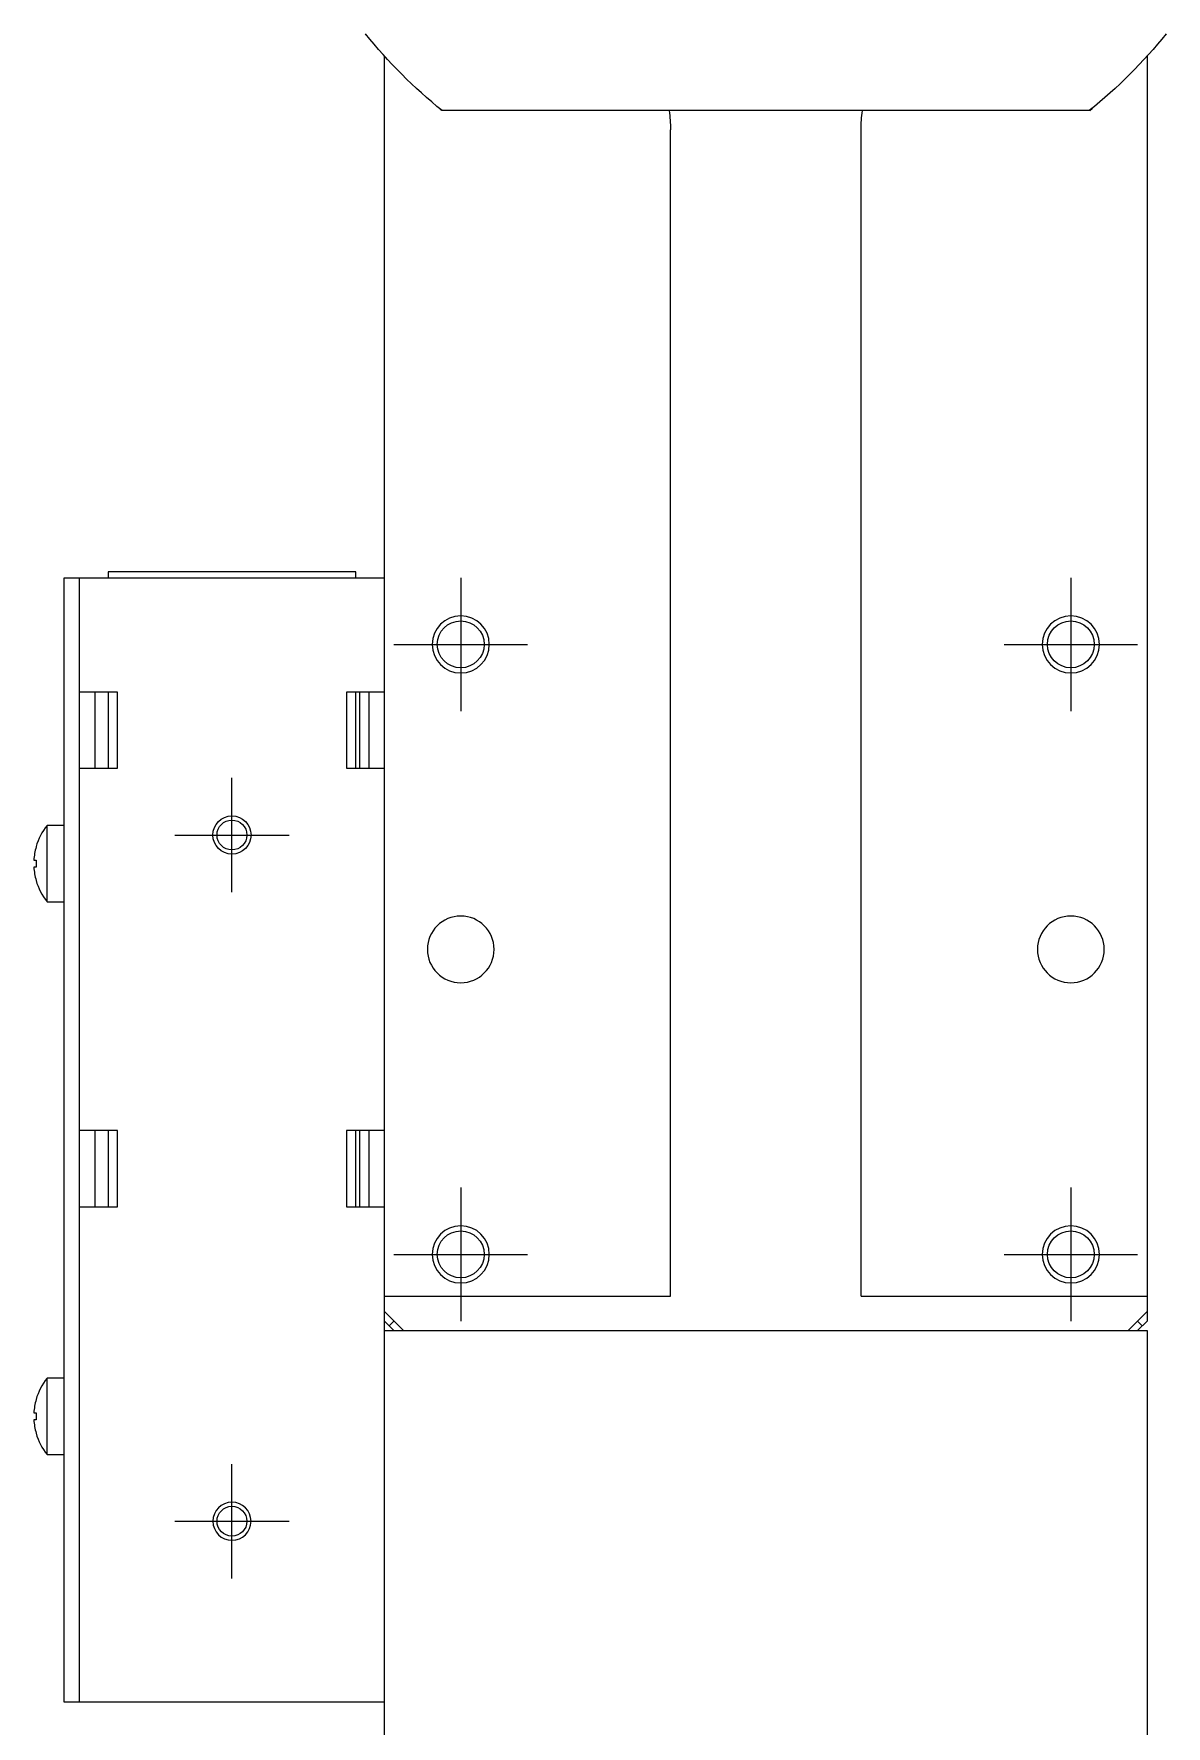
# Model space of a CAD drawing. Extents: x 0 to 1550, y -8 to 1198.
# Drawn here: x 666.2 to 725.5, y 1050.9 to 1139.7 of the extents above; entities that cross this region are included whole.
import ezdxf

# ---------------------------------------------------------------- set-up
doc = ezdxf.new("R2010")
doc.units = 0
doc.header["$LTSCALE"] = 0.5
doc.linetypes.add('CENTER', pattern=[50.8, 31.75, -6.35, 6.35, -6.35])
for name, color, linetype in [('MSM_CENTER', 1, 'CENTER'), ('MSM_CONTINUOUS', 7, 'CONTINUOUS'), ('MSM_NARROW', 5, 'CONTINUOUS')]:
    doc.layers.add(name, color=color, linetype=linetype)

msp = doc.modelspace()

# ---------------------------------------------------------------- linework, layer by layer
at = {"layer": 'MSM_CENTER'}
for p, q in [((688.543, 1111.149), (688.543, 1104.149)), ((720.543, 1111.149), (720.543, 1104.149)), ((685.043, 1107.649), (692.043, 1107.649)), ((717.043, 1107.649), (724.043, 1107.649)), ((676.543, 1094.649), (676.543, 1100.649)), ((673.543, 1097.649), (679.543, 1097.649)), ((688.543, 1079.149), (688.543, 1072.149)), ((720.543, 1079.149), (720.543, 1072.149)), ((685.043, 1075.649), (692.043, 1075.649)), ((717.043, 1075.649), (724.043, 1075.649)), ((676.543, 1058.649), (676.543, 1064.649)), ((673.543, 1061.649), (679.543, 1061.649))]:
    msp.add_line(p, q, dxfattribs=at)
at = {"layer": 'MSM_CONTINUOUS'}
for p, q in [((683.543, 1139.649), (683.672, 1139.52)), ((725.414, 1139.52), (725.543, 1139.649)), ((684.543, 1034.149), (684.543, 1138.51)), ((724.543, 1138.51), (724.543, 1072.149)), ((687.414, 1135.778), (687.543, 1135.649)), ((721.513, 1135.649), (687.572, 1135.649)), ((721.543, 1135.649), (721.672, 1135.778)), ((699.543, 1073.448), (699.543, 1134.649)), ((709.543, 1073.448), (709.543, 1134.649)), ((667.743, 1111.149), (684.543, 1111.149)), ((667.743, 1052.149), (667.743, 1111.149)), ((668.543, 1052.149), (668.543, 1111.149)), ((670.043, 1111.449), (670.043, 1111.149)), ((683.043, 1111.449), (670.043, 1111.449)), ((683.043, 1111.149), (683.043, 1111.449)), ((670.543, 1105.149), (668.543, 1105.149)), ((669.343, 1105.149), (669.343, 1101.149)), ((670.043, 1105.149), (670.043, 1101.149)), ((670.543, 1101.149), (670.543, 1105.149)), ((684.543, 1105.149), (682.543, 1105.149)), ((682.543, 1105.149), (682.543, 1101.149)), ((683.043, 1101.149), (683.043, 1105.149)), ((683.243, 1101.149), (683.243, 1105.149)), ((683.743, 1104.202), (683.743, 1105.149)), ((683.743, 1102.095), (683.743, 1104.202)), ((683.743, 1101.149), (683.743, 1102.095)), ((668.543, 1101.149), (670.543, 1101.149)), ((682.543, 1101.149), (684.543, 1101.149)), ((666.845, 1094.149), (666.845, 1098.149)), ((667.743, 1098.149), (666.845, 1098.149)), ((666.269, 1097.037), (666.273, 1097.035)), ((666.153, 1096.329), (666.273, 1096.329)), ((666.273, 1095.969), (666.153, 1095.969)), ((666.273, 1095.262), (666.269, 1095.26)), ((666.845, 1094.149), (667.743, 1094.149)), ((670.543, 1082.149), (668.543, 1082.149)), ((669.343, 1082.149), (669.343, 1078.149)), ((670.043, 1082.149), (670.043, 1078.149)), ((670.543, 1078.149), (670.543, 1082.149)), ((684.543, 1082.149), (682.543, 1082.149)), ((682.543, 1082.149), (682.543, 1078.149)), ((683.043, 1078.149), (683.043, 1082.149)), ((683.243, 1078.149), (683.243, 1082.149)), ((683.743, 1081.202), (683.743, 1082.149)), ((683.743, 1079.095), (683.743, 1081.202)), ((683.743, 1078.149), (683.743, 1079.095)), ((668.543, 1078.149), (670.543, 1078.149)), ((682.543, 1078.149), (684.543, 1078.149)), ((684.543, 1073.448), (699.543, 1073.448)), ((709.543, 1073.448), (724.543, 1073.448)), ((684.543, 1072.649), (685.543, 1071.649)), ((723.543, 1071.649), (724.543, 1072.649)), ((684.793, 1071.899), (684.543, 1072.149)), ((684.543, 1071.649), (724.543, 1071.649)), ((684.793, 1071.899), (685.043, 1072.149)), ((685.043, 1071.649), (684.793, 1071.899)), ((724.543, 1072.149), (724.043, 1071.649)), ((724.043, 1072.149), (724.293, 1071.899)), ((724.543, 1071.649), (724.543, 1034.149)), ((666.845, 1065.149), (666.845, 1069.149)), ((667.743, 1069.149), (666.845, 1069.149)), ((666.269, 1068.037), (666.273, 1068.035)), ((666.153, 1067.329), (666.273, 1067.329)), ((666.273, 1066.969), (666.153, 1066.969)), ((666.273, 1066.262), (666.269, 1066.26)), ((666.845, 1065.149), (667.743, 1065.149)), ((684.543, 1052.149), (667.743, 1052.149))]:
    msp.add_line(p, q, dxfattribs=at)
for points in [[(666.273, 1096.33, 0), (666.273, 1096.33, 0), (666.273, 1096.32, 0), (666.273, 1096.32, 0), (666.273, 1096.32, 0), (666.273, 1096.31, 0), (666.272, 1096.31, 0), (666.272, 1096.31, 0), (666.272, 1096.31, 0), (666.272, 1096.3, 0), (666.272, 1096.3, 0), (666.272, 1096.3, 0), (666.272, 1096.3, 0), (666.272, 1096.29, 0), (666.271, 1096.29, 0), (666.271, 1096.29, 0), (666.271, 1096.28, 0), (666.271, 1096.28, 0), (666.271, 1096.28, 0), (666.271, 1096.28, 0), (666.271, 1096.27, 0), (666.271, 1096.27, 0), (666.271, 1096.27, 0), (666.271, 1096.26, 0), (666.27, 1096.26, 0), (666.27, 1096.26, 0), (666.27, 1096.26, 0), (666.27, 1096.25, 0), (666.27, 1096.25, 0), (666.27, 1096.25, 0), (666.27, 1096.24, 0), (666.27, 1096.24, 0), (666.27, 1096.24, 0), (666.27, 1096.24, 0), (666.27, 1096.23, 0), (666.27, 1096.23, 0), (666.27, 1096.23, 0), (666.269, 1096.22, 0), (666.269, 1096.22, 0), (666.269, 1096.22, 0), (666.269, 1096.22, 0), (666.269, 1096.21, 0), (666.269, 1096.21, 0), (666.269, 1096.21, 0), (666.269, 1096.21, 0), (666.269, 1096.2, 0), (666.269, 1096.2, 0), (666.269, 1096.2, 0), (666.269, 1096.19, 0), (666.269, 1096.19, 0), (666.269, 1096.19, 0), (666.269, 1096.19, 0), (666.269, 1096.18, 0), (666.269, 1096.18, 0), (666.269, 1096.18, 0), (666.269, 1096.17, 0), (666.269, 1096.17, 0), (666.269, 1096.17, 0), (666.269, 1096.17, 0), (666.269, 1096.16, 0), (666.269, 1096.16, 0), (666.269, 1096.16, 0), (666.269, 1096.15, 0), (666.269, 1096.15, 0), (666.269, 1096.15, 0), (666.269, 1096.15, 0), (666.269, 1096.14, 0), (666.269, 1096.14, 0), (666.269, 1096.14, 0), (666.269, 1096.13, 0), (666.269, 1096.13, 0), (666.269, 1096.13, 0), (666.269, 1096.13, 0), (666.269, 1096.12, 0), (666.269, 1096.12, 0), (666.269, 1096.12, 0), (666.269, 1096.11, 0), (666.269, 1096.11, 0), (666.269, 1096.11, 0), (666.269, 1096.11, 0), (666.269, 1096.1, 0), (666.269, 1096.1, 0), (666.269, 1096.1, 0), (666.269, 1096.1, 0), (666.269, 1096.09, 0), (666.269, 1096.09, 0), (666.269, 1096.09, 0), (666.269, 1096.08, 0), (666.269, 1096.08, 0), (666.269, 1096.08, 0), (666.269, 1096.08, 0), (666.269, 1096.07, 0), (666.27, 1096.07, 0), (666.27, 1096.07, 0), (666.27, 1096.06, 0), (666.27, 1096.06, 0), (666.27, 1096.06, 0), (666.27, 1096.06, 0), (666.27, 1096.05, 0), (666.27, 1096.05, 0), (666.27, 1096.05, 0), (666.27, 1096.04, 0), (666.27, 1096.04, 0), (666.27, 1096.04, 0), (666.27, 1096.04, 0), (666.271, 1096.03, 0), (666.271, 1096.03, 0), (666.271, 1096.03, 0), (666.271, 1096.02, 0), (666.271, 1096.02, 0), (666.271, 1096.02, 0), (666.271, 1096.02, 0), (666.271, 1096.01, 0), (666.271, 1096.01, 0), (666.271, 1096.01, 0), (666.272, 1096.01, 0), (666.272, 1096, 0), (666.272, 1096, 0), (666.272, 1096, 0), (666.272, 1095.99, 0), (666.272, 1095.99, 0), (666.272, 1095.99, 0), (666.272, 1095.99, 0), (666.273, 1095.98, 0), (666.273, 1095.98, 0), (666.273, 1095.98, 0), (666.273, 1095.97, 0), (666.273, 1095.97, 0), (666.273, 1095.97, 0)], [(666.273, 1067.33, 0), (666.273, 1067.33, 0), (666.273, 1067.32, 0), (666.273, 1067.32, 0), (666.273, 1067.32, 0), (666.273, 1067.31, 0), (666.272, 1067.31, 0), (666.272, 1067.31, 0), (666.272, 1067.31, 0), (666.272, 1067.3, 0), (666.272, 1067.3, 0), (666.272, 1067.3, 0), (666.272, 1067.3, 0), (666.272, 1067.29, 0), (666.271, 1067.29, 0), (666.271, 1067.29, 0), (666.271, 1067.28, 0), (666.271, 1067.28, 0), (666.271, 1067.28, 0), (666.271, 1067.28, 0), (666.271, 1067.27, 0), (666.271, 1067.27, 0), (666.271, 1067.27, 0), (666.271, 1067.26, 0), (666.27, 1067.26, 0), (666.27, 1067.26, 0), (666.27, 1067.26, 0), (666.27, 1067.25, 0), (666.27, 1067.25, 0), (666.27, 1067.25, 0), (666.27, 1067.24, 0), (666.27, 1067.24, 0), (666.27, 1067.24, 0), (666.27, 1067.24, 0), (666.27, 1067.23, 0), (666.27, 1067.23, 0), (666.27, 1067.23, 0), (666.269, 1067.22, 0), (666.269, 1067.22, 0), (666.269, 1067.22, 0), (666.269, 1067.22, 0), (666.269, 1067.21, 0), (666.269, 1067.21, 0), (666.269, 1067.21, 0), (666.269, 1067.21, 0), (666.269, 1067.2, 0), (666.269, 1067.2, 0), (666.269, 1067.2, 0), (666.269, 1067.19, 0), (666.269, 1067.19, 0), (666.269, 1067.19, 0), (666.269, 1067.19, 0), (666.269, 1067.18, 0), (666.269, 1067.18, 0), (666.269, 1067.18, 0), (666.269, 1067.17, 0), (666.269, 1067.17, 0), (666.269, 1067.17, 0), (666.269, 1067.17, 0), (666.269, 1067.16, 0), (666.269, 1067.16, 0), (666.269, 1067.16, 0), (666.269, 1067.15, 0), (666.269, 1067.15, 0), (666.269, 1067.15, 0), (666.269, 1067.15, 0), (666.269, 1067.14, 0), (666.269, 1067.14, 0), (666.269, 1067.14, 0), (666.269, 1067.13, 0), (666.269, 1067.13, 0), (666.269, 1067.13, 0), (666.269, 1067.13, 0), (666.269, 1067.12, 0), (666.269, 1067.12, 0), (666.269, 1067.12, 0), (666.269, 1067.11, 0), (666.269, 1067.11, 0), (666.269, 1067.11, 0), (666.269, 1067.11, 0), (666.269, 1067.1, 0), (666.269, 1067.1, 0), (666.269, 1067.1, 0), (666.269, 1067.1, 0), (666.269, 1067.09, 0), (666.269, 1067.09, 0), (666.269, 1067.09, 0), (666.269, 1067.08, 0), (666.269, 1067.08, 0), (666.269, 1067.08, 0), (666.269, 1067.08, 0), (666.269, 1067.07, 0), (666.27, 1067.07, 0), (666.27, 1067.07, 0), (666.27, 1067.06, 0), (666.27, 1067.06, 0), (666.27, 1067.06, 0), (666.27, 1067.06, 0), (666.27, 1067.05, 0), (666.27, 1067.05, 0), (666.27, 1067.05, 0), (666.27, 1067.04, 0), (666.27, 1067.04, 0), (666.27, 1067.04, 0), (666.27, 1067.04, 0), (666.271, 1067.03, 0), (666.271, 1067.03, 0), (666.271, 1067.03, 0), (666.271, 1067.02, 0), (666.271, 1067.02, 0), (666.271, 1067.02, 0), (666.271, 1067.02, 0), (666.271, 1067.01, 0), (666.271, 1067.01, 0), (666.271, 1067.01, 0), (666.272, 1067.01, 0), (666.272, 1067, 0), (666.272, 1067, 0), (666.272, 1067, 0), (666.272, 1066.99, 0), (666.272, 1066.99, 0), (666.272, 1066.99, 0), (666.272, 1066.99, 0), (666.273, 1066.98, 0), (666.273, 1066.98, 0), (666.273, 1066.98, 0), (666.273, 1066.97, 0), (666.273, 1066.97, 0), (666.273, 1066.97, 0)]]:
    msp.add_polyline3d(points, dxfattribs=at)
for centre, radius in [((688.543, 1107.649), 1.23), ((720.543, 1107.649), 1.23), ((676.543, 1097.649), 0.783), ((688.543, 1075.649), 1.23), ((720.543, 1075.649), 1.23), ((676.543, 1061.649), 0.783)]:
    msp.add_circle(centre, radius, dxfattribs=at)
at = {"layer": 'MSM_CONTINUOUS', "extrusion": (0, 0, -1)}
for centre in [(-688.543, 1091.649), (-720.543, 1091.649)]:
    msp.add_circle(centre, 1.75, dxfattribs=at)
for centre, radius, start, end in [((-704.543, 1156.649), 27, 308.94244, 321.05756), ((-704.543, 1156.649), 27, 218.94244, 231.05756), ((-692.543, 1134.649), 7, 171.78679, 180), ((-716.543, 1134.649), 7, 0, 8.21321)]:
    msp.add_arc(centre, radius, start, end, dxfattribs=at)
at = {"layer": 'MSM_CONTINUOUS'}
for centre, radius, start, end in [((669.343, 1096.149), 3.2, 141.31781, 163.87747), ((669.343, 1096.149), 3.195, 163.89329, 176.77029), ((669.343, 1096.149), 3.195, 183.22971, 196.10671), ((669.343, 1096.149), 3.2, 196.12253, 218.68219), ((669.343, 1067.149), 3.2, 141.31781, 163.87747), ((669.343, 1067.149), 3.195, 163.89329, 176.77029), ((669.343, 1067.149), 3.195, 183.22971, 196.10671), ((669.343, 1067.149), 3.2, 196.12253, 218.68219)]:
    msp.add_arc(centre, radius, start, end, dxfattribs=at)
at = {"layer": 'MSM_NARROW', "extrusion": (0, 0, -1)}
for centre, radius in [((-688.543, 1107.649), 1.5), ((-720.543, 1107.649), 1.5), ((-688.543, 1075.649), 1.5), ((-720.543, 1075.649), 1.5), ((-676.543, 1061.649), 1)]:
    msp.add_circle(centre, radius, dxfattribs=at)
at = {"layer": 'MSM_NARROW'}
msp.add_circle((676.543, 1097.649), 1, dxfattribs=at)

doc.saveas('drawing.dxf')
